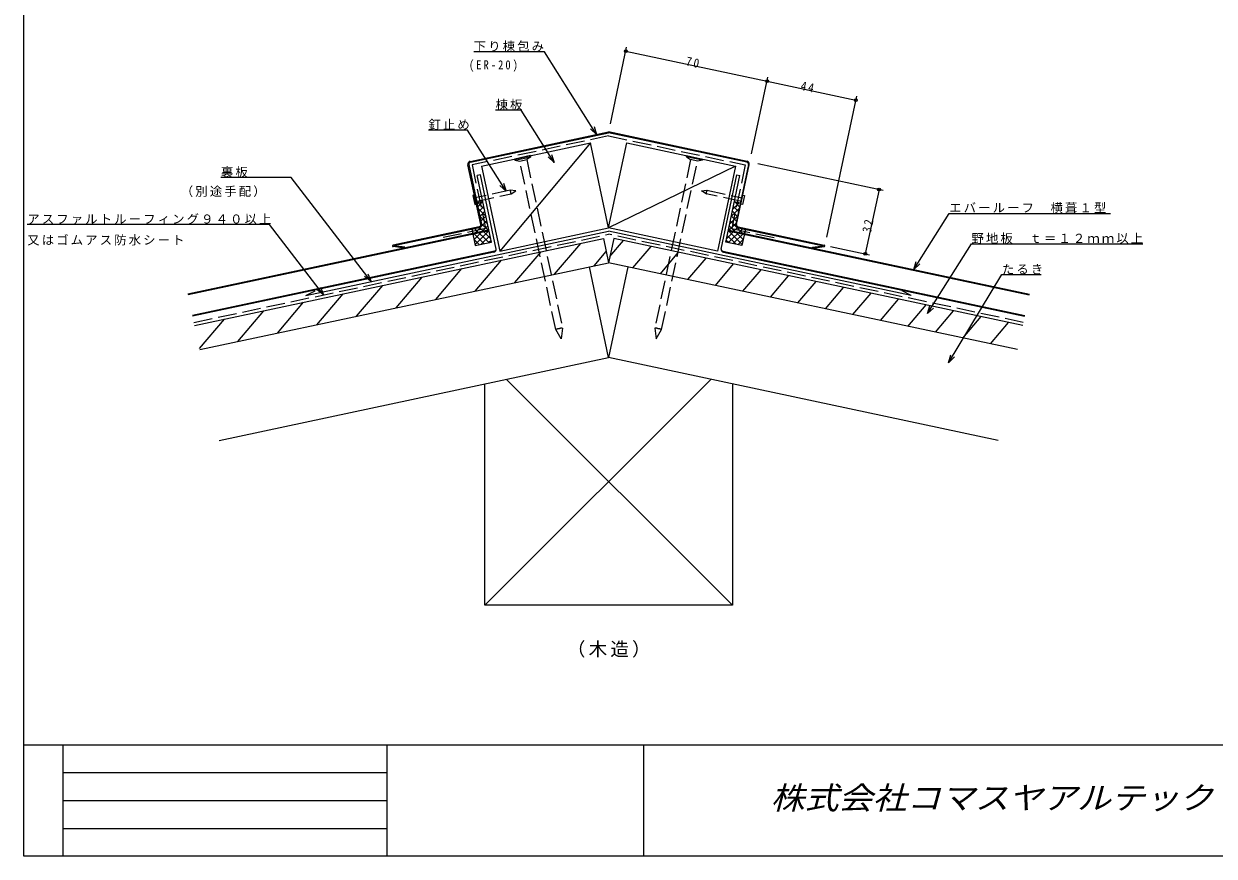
# Model space of a CAD drawing. Units: millimetres, scale not verified. Extents: x -567 to 1761, y -2125 to 401.
# Drawn here: x 627 to 1204, y -401 to 3 of the extents above; entities that cross this region are included whole.
import ezdxf
from ezdxf.enums import TextEntityAlignment as Align

# ---------------------------------------------------------------- set-up
doc = ezdxf.new("R2010")
doc.units = ezdxf.units.MM
doc.header["$LTSCALE"] = 3
doc.linetypes.add('DASHED3', pattern=[4, 3, -1])
doc.layers.add('0-0_0', color=7, linetype='Continuous', lineweight=18)
doc.styles.add('HG丸ｺﾞｼｯｸM-PRO', font='')
doc.styles.add('ＭＳ ゴシック', font='')
doc.styles.get('HG丸ｺﾞｼｯｸM-PRO').set_extended_font_data('HG丸ｺﾞｼｯｸM-PRO')
doc.styles.get('ＭＳ ゴシック').set_extended_font_data('MS Gothic')

msp = doc.modelspace()

# ---------------------------------------------------------------- linework, layer by layer
at = {"layer": '0-0_0'}
for p, q in [((879.384, -10.953), (845.092, -10.953)), ((904.68, -51.037), (879.384, -10.953)), ((911.33, -45.887), (919.232, -8.717)), ((918.816, -10.673), (987.286, -25.227)), ((979.802, -60.441), (987.702, -23.271)), ((979.802, -60.441), (987.702, -23.271)), ((987.286, -25.227), (1030.324, -34.375)), ((1016.186, -100.889), (1030.74, -32.419)), ((842.078, -48.923), (823.136, -48.923)), ((848.932, -66.363), (901.75, -55.135)), ((910.5, -96.315), (901.75, -55.135)), ((884.058, -64.649), (881.122, -61.935)), ((882.872, -60.829), (884.058, -64.649)), ((848.932, -66.363), (857.68, -107.543)), ((972.068, -66.363), (963.32, -107.543)), ((982.882, -65.185), (1043.528, -78.075)), ((860.756, -78.521), (857.82, -75.807)), ((1041.572, -77.659), (1034.918, -108.961)), ((847.196, -84.111), (850.294, -87.207)), ((847.554, -88.419), (850.026, -85.947)), ((970.706, -87.207), (973.802, -84.111)), ((970.974, -85.947), (973.446, -88.419)), ((971.47, -83.615), (973.942, -86.087)), ((971.47, -83.615), (974.338, -84.225)), ((847.25, -86.993), (851.058, -90.801)), ((848.014, -90.585), (851.822, -94.393)), ((848.05, -90.751), (850.522, -88.279)), ((848.544, -93.085), (851.018, -90.611)), ((969.176, -94.393), (972.986, -90.585)), ((969.94, -90.801), (973.748, -86.993)), ((969.98, -90.611), (972.454, -93.085)), ((970.478, -88.279), (972.95, -90.751)), ((1058.392, -116.487), (1075.562, -89.281)), ((1075.562, -89.281), (1153.828, -89.281)), ((746.162, -94.729), (628.704, -94.729)), ((772.342, -128.777), (746.162, -94.729)), ((763.778, -129.083), (910.5, -97.895)), ((844.198, -97.015), (845.862, -104.841)), ((844.272, -97.357), (844.726, -96.903)), ((844.768, -99.691), (851.514, -92.943)), ((845.264, -102.023), (852.01, -95.275)), ((845.65, -96.707), (852.396, -103.453)), ((845.758, -104.355), (852.506, -97.609)), ((847.972, -96.201), (853.348, -101.575)), ((848.778, -94.177), (852.586, -97.985)), ((853.688, -103.177), (852.266, -96.477)), ((963.32, -107.543), (910.5, -96.315)), ((1057.222, -129.083), (910.5, -97.895)), ((967.312, -103.177), (968.732, -96.477)), ((967.652, -101.575), (973.026, -96.201)), ((968.412, -97.985), (972.222, -94.177)), ((968.492, -97.609), (975.24, -104.355)), ((968.602, -103.453), (975.348, -96.707)), ((968.988, -95.275), (975.736, -102.023)), ((969.484, -92.943), (976.232, -99.691)), ((976.8, -97.015), (975.136, -104.841)), ((976.274, -96.903), (976.726, -97.357)), ((709.8, -143.623), (908.004, -101.493)), ((844.488, -98.371), (850.064, -103.947)), ((845.25, -101.963), (847.73, -104.443)), ((845.862, -104.841), (853.688, -103.177)), ((848.706, -104.237), (853, -99.941)), ((852.298, -103.473), (853.496, -102.275)), ((884.264, -118.807), (896.958, -103.841)), ((908.004, -101.493), (910.5, -113.231)), ((912.994, -101.493), (910.5, -113.231)), ((911.132, -110.259), (917.714, -102.497)), ((1111.198, -143.623), (912.994, -101.493)), ((975.136, -104.841), (967.312, -103.177)), ((967.502, -102.275), (968.7, -103.473)), ((967.998, -99.941), (972.292, -104.237)), ((970.936, -103.947), (976.512, -98.371)), ((973.268, -104.443), (975.748, -101.963)), ((865.07, -122.887), (877.764, -107.921)), ((903.46, -114.727), (909.342, -107.791)), ((922.23, -115.725), (931.046, -105.331)), ((935.562, -118.559), (944.376, -108.163)), ((1018.1, -105.385), (1036.874, -109.377)), ((1065.044, -137.915), (1086.394, -104.089)), ((1086.394, -104.089), (1169.454, -104.089)), ((712.296, -155.361), (910.5, -113.231)), ((845.876, -126.967), (858.568, -112.001)), ((1108.704, -155.361), (910.5, -113.231)), ((948.892, -121.391), (957.708, -110.997)), ((962.224, -124.225), (971.04, -113.831)), ((1058.392, -116.487), (1059.578, -112.667)), ((1061.33, -113.773), (1058.392, -116.487)), ((807.486, -135.127), (820.18, -120.161)), ((826.682, -131.047), (839.374, -116.081)), ((975.556, -127.059), (984.37, -116.665)), ((988.886, -129.893), (997.702, -119.499)), ((1101.14, -118.849), (1120.168, -118.849)), ((763.778, -129.083), (768.29, -126.805)), ((788.292, -139.207), (800.984, -124.241)), ((1002.218, -132.727), (1011.032, -122.333)), ((1015.548, -135.559), (1024.364, -125.165)), ((1057.222, -129.083), (1052.708, -126.805)), ((749.904, -147.367), (762.596, -132.401)), ((769.098, -143.287), (781.79, -128.321)), ((1028.88, -138.393), (1037.696, -127.999)), ((1042.212, -141.227), (1051.026, -130.833)), ((730.708, -151.447), (743.402, -136.481)), ((1055.542, -144.061), (1064.358, -133.667)), ((1065.044, -137.915), (1066.232, -134.095)), ((1067.982, -135.201), (1065.044, -137.915)), ((1068.874, -146.895), (1077.688, -136.501)), ((712.168, -154.757), (724.206, -140.561)), ((1082.206, -149.729), (1091.02, -139.333)), ((1095.536, -152.561), (1104.352, -142.167)), ((1075.314, -161.699), (1076.422, -157.857)), ((627, -346.95), (1761, -346.95)), ((645.9, -346.95), (645.9, -400.95)), ((802.923, -346.95), (802.923, -400.95)), ((927.46, -346.95), (927.46, -400.95)), ((645.9, -360.45), (802.923, -360.45)), ((645.9, -373.95), (802.923, -373.95)), ((645.9, -387.45), (802.923, -387.45))]:
    msp.add_line(p, q, dxfattribs=at)
at = {"layer": '0-0_0', "color": 4}
for p, q in [((843.398, -64.063), (910.5, -49.799)), ((843.482, -64.453), (910.5, -50.209)), ((977.6, -64.063), (910.5, -49.799)), ((977.518, -64.453), (910.5, -50.209)), ((848.474, -94.675), (842.32, -65.723)), ((842.712, -65.639), (848.866, -94.593)), ((978.288, -65.639), (972.134, -94.593)), ((972.524, -94.675), (978.678, -65.723)), ((847.704, -95.861), (805.974, -104.731)), ((847.788, -96.253), (806.348, -105.061)), ((973.212, -96.253), (1014.652, -105.061)), ((973.294, -95.861), (1015.026, -104.731)), ((811.604, -106.091), (806.004, -105.423)), ((811.65, -105.693), (806.348, -105.061)), ((811.604, -106.091), (811.65, -105.693)), ((1009.348, -105.693), (1014.652, -105.061)), ((1009.394, -106.091), (1009.348, -105.693)), ((1009.394, -106.091), (1014.994, -105.423))]:
    msp.add_line(p, q, dxfattribs=at)
at = {"layer": '0-0_0', "linetype": 'DASHED3'}
for p, q in [((910.5, -51.741), (844.282, -65.817)), ((872.684, -61.313), (864.958, -62.955)), ((864.958, -62.955), (865.062, -63.445)), ((872.788, -61.803), (872.684, -61.313)), ((948.21, -61.803), (948.314, -61.313)), ((948.314, -61.313), (956.042, -62.955)), ((956.042, -62.955), (955.938, -63.445)), ((844.282, -65.817), (850.846, -96.695)), ((884.83, -145.631), (867.47, -63.955)), ((936.168, -145.631), (953.528, -63.955)), ((862.838, -78.079), (845.72, -81.717)), ((846.094, -83.479), (863.212, -79.839)), ((974.904, -83.479), (957.786, -79.839)), ((958.162, -78.079), (975.278, -81.717)), ((850.846, -96.695), (827.84, -101.589)), ((709.488, -142.155), (910.5, -99.429)), ((1111.51, -142.155), (910.5, -99.429)), ((933.466, -150.167), (936.168, -145.631))]:
    msp.add_line(p, q, dxfattribs=at)
at = {"layer": '0-0_0', "color": 3}
for p, q in [((848.31, -70.659), (846.832, -70.927)), ((852.27, -96.509), (846.832, -70.927)), ((855.938, -106.565), (848.31, -70.659)), ((968.728, -96.509), (974.166, -70.927)), ((851.482, -97.581), (706.562, -128.417)), ((851.172, -98.055), (706.646, -128.809)), ((969.516, -97.581), (1114.436, -128.417)), ((969.826, -98.055), (1114.354, -128.809)), ((855.15, -107.639), (708.768, -138.785)), ((854.84, -108.113), (708.852, -139.177)), ((965.848, -107.639), (1112.23, -138.785)), ((966.158, -108.113), (1112.146, -139.177))]:
    msp.add_line(p, q, dxfattribs=at)
at = {"layer": '0-0_0', "color": 2}
for p, q in [((919.856, -115.219), (910.5, -159.237)), ((1099.348, -199.377), (910.5, -159.237)), ((861.018, -169.755), (970.5, -279.237)), ((970.5, -171.989), (970.5, -279.237)), ((970.5, -279.237), (850.5, -279.237))]:
    msp.add_line(p, q, dxfattribs=at)
at = {"layer": '0-0_0'}
for points in [[(627, 400.95), (1761, 400.95), (1761, -400.95), (627, -400.95)], [(910.5, -96.315), (919.248, -55.135), (972.068, -66.363)], [(845.582, -84.917), (846.364, -84.749), (845.45, -80.445), (844.668, -80.613)], [(975.416, -84.917), (974.634, -84.749), (975.55, -80.445), (976.332, -80.613)]]:
    msp.add_lwpolyline(points, close=True, dxfattribs=at)
for points in [[(884.058, -64.649), (868.048, -39.279), (855.7, -39.279)], [(859.57, -74.701), (860.756, -78.521), (842.078, -48.923)], [(903.494, -47.217), (904.68, -51.037), (901.742, -48.321)], [(901.75, -55.135), (857.68, -107.543), (910.5, -96.315)], [(795.376, -122.347), (756.6, -71.917), (722.562, -71.917)], [(847.058, -86.087), (849.53, -83.615), (846.662, -84.225)], [(793.842, -118.653), (795.376, -122.347), (792.202, -119.915)], [(1078.194, -158.925), (1075.314, -161.699), (1101.14, -118.849)], [(770.806, -125.083), (772.342, -128.777), (769.166, -126.345)]]:
    msp.add_lwpolyline(points, dxfattribs=at)
at = {"layer": '0-0_0', "linetype": 'DASHED3'}
for points in [[(910.5, -51.741), (976.716, -65.817), (970.152, -96.695), (993.158, -101.589)], [(865.062, -63.445), (872.788, -61.803), (870.796, -63.249)], [(865.062, -63.445), (867.47, -63.955), (870.796, -63.249), (888.156, -144.923)], [(950.202, -63.249), (932.842, -144.923), (933.466, -150.167)], [(955.938, -63.445), (948.21, -61.803), (950.202, -63.249)], [(955.938, -63.445), (953.528, -63.955), (950.202, -63.249)], [(863.212, -79.839), (865.47, -78.439), (862.838, -78.079)], [(957.786, -79.839), (955.528, -78.439), (958.162, -78.079)], [(888.156, -144.923), (887.534, -150.167), (884.83, -145.631)]]:
    msp.add_lwpolyline(points, dxfattribs=at)
at = {"layer": '0-0_0', "color": 3}
msp.add_lwpolyline([(965.06, -106.565), (972.688, -70.659), (974.166, -70.927)], dxfattribs=at)
at = {"layer": '0-0_0', "color": 2}
for points in [[(721.652, -199.377), (910.5, -159.237), (901.144, -115.219)], [(959.982, -169.755), (850.5, -279.237), (850.5, -171.989)]]:
    msp.add_lwpolyline(points, dxfattribs=at)
at = {"layer": '0-0_0'}
for centre in [(918.816, -10.673), (987.286, -25.227), (987.286, -25.227), (1030.324, -34.375), (1041.572, -77.659), (1034.918, -108.961)]:
    msp.add_circle(centre, 0.666, dxfattribs=at)
at = {"layer": '0-0_0', "color": 4}
for centre, radius, start, end in [((843.69, -65.431), 1.4, 102, 192), ((843.69, -65.431), 1, 102, 192), ((977.31, -65.431), 1, 348, 78), ((977.31, -65.431), 1.4, 348, 78), ((847.496, -94.883), 1, 282, 12), ((847.496, -94.883), 1.4, 282, 12), ((973.502, -94.883), 1.4, 168, 258), ((973.502, -94.883), 1, 168, 258), ((806.046, -105.075), 0.35, 102, 263.20007), ((1014.952, -105.075), 0.35, 276.7999, 78)]:
    msp.add_arc(centre, radius, start, end, dxfattribs=at)
at = {"layer": '0-0_0', "linetype": 'DASHED3'}
for centre, radius, start, end in [((863.804, -78.333), 1, 165.2563, 218.74368), ((863.992, -79.213), 1, 165.2563, 218.74368), ((957.006, -79.213), 1, 321.25629, 14.74368), ((957.194, -78.333), 1, 321.25629, 14.74368), ((886.29, -147.621), 2.352, 85.00917, 126.49413), ((887.634, -147.335), 2.352, 77.50586, 118.99081), ((933.364, -147.335), 2.352, 61.00917, 102.49413), ((934.71, -147.621), 2.352, 53.50586, 94.99081)]:
    msp.add_arc(centre, radius, start, end, dxfattribs=at)
at = {"layer": '0-0_0', "color": 3}
for centre, radius, start, end in [((850.882, -96.687), 1.4, 282, 7.30075), ((851.274, -96.603), 1, 282, 7.30075), ((970.118, -96.687), 1.4, 172.69923, 258), ((969.724, -96.603), 1, 172.69923, 258), ((854.55, -106.743), 1.4, 282, 7.30075), ((854.942, -106.661), 1, 282, 7.30075), ((966.448, -106.743), 1.4, 172.69923, 258), ((966.056, -106.661), 1, 172.69923, 258)]:
    msp.add_arc(centre, radius, start, end, dxfattribs=at)

# ---------------------------------------------------------------- texts
at = {"layer": '0-0_0', "color": 3, "style": 'HG丸ｺﾞｼｯｸM-PRO', "oblique": 15, "width": 1.1}
msp.add_text('株式会社コマスヤアルテック', height=11, dxfattribs=at).set_placement((988.993, -381.45), align=Align.BOTTOM_LEFT)
at = {"layer": '0-0_0', "attachment_point": 7, "style": 'ＭＳ ゴシック'}
for s, insert, char_height in [('\\T1.17;下り棟包み', (845.092, -10.953), 4.399), ('\\T1.39;\\W0.85;(ER-20)', (842.766, -20.635), 4.399), ('\\T1.17;棟板', (855.7, -39.279), 4.399), ('\\T1.17;釘止め', (823.136, -48.923), 4.399), ('\\T1.17;裏板', (722.562, -71.917), 4.399), ('\\T1.17;（別途手配）', (703.106, -81.367), 4.399), ('\\T1.17;エバールーフ\u3000横葺１型', (1075.562, -89.281), 4.399), ('\\T1.17;アスファルトルーフィング９４０以上', (628.704, -94.729), 4.399), ('\\T1.17;又はゴムアス防水シート', (628.679, -104.894), 4.399), ('\\T1.17;野地板\u3000ｔ＝１２ｍｍ以上', (1086.394, -104.089), 4.399), ('\\T1.17;たるき', (1101.14, -118.849), 4.399), ('\\T1.17;（木造）', (890.25, -304.706), 6.598)]:
    msp.add_mtext(s, dxfattribs=dict(at, insert=insert, char_height=char_height))
at = {"layer": '0-0_0', "char_height": 4.399, "attachment_point": 7, "style": 'ＭＳ ゴシック'}
for s, insert, rotation in [('\\T1.36;\\W0.9;70', (947.657, -17.553), 347.995), ('\\T1.36;\\W0.9;44', (1003.305, -29.399), 347.995), ('\\T1.36;\\W0.9;32', (1037.65, -99.027), 77.995)]:
    msp.add_mtext(s, dxfattribs=dict(at, insert=insert, rotation=rotation))

doc.saveas('drawing.dxf')
